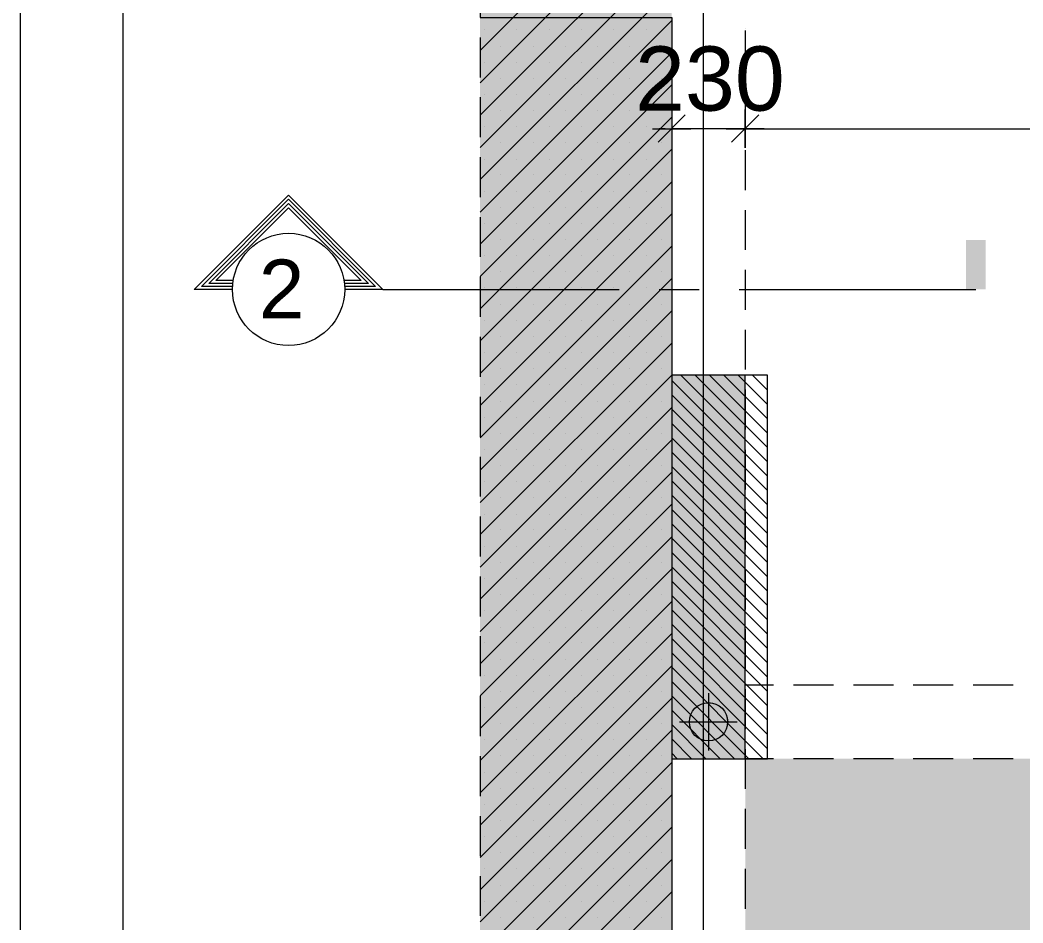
# Model space of a CAD drawing. Header units: millimetres. Extents: x -1303 to 98744, y -1303 to 90097.
# Drawn here: x 5964 to 9104, y 28863 to 31689 of the extents above; entities that cross this region are included whole.
import ezdxf

# ---------------------------------------------------------------- set-up
doc = ezdxf.new("R2010")
doc.units = ezdxf.units.MM
doc.layers.add('PDF_Geometry', color=7, linetype='Continuous')
doc.layers.add('PDF_Text', color=7, linetype='Continuous')
doc.layers.add('PDF_Solid Fills', color=192, linetype='Continuous', true_color=0xc2c0c0c0)
doc.styles.add('PDF ArialMT', font='arial.ttf')
doc.styles.get("Standard").update_dxf_attribs({"font": 'arial.ttf'})

msp = doc.modelspace()

# ---------------------------------------------------------------- hatches: boundary and pattern name
at = {"layer": 'PDF_Solid Fills', "true_color": 0x00007f}
h = msp.add_hatch(color=254, dxfattribs=at)
h.paths.add_polyline_path([(74624.31541, 16167.67383), (74624.31541, 15567.81796), (9799.46285, 14130.21454), (9804.28731, 14730.15409)], flags=0)
h.paths.add_polyline_path([(7404.275, 37242.73593), (8004.29925, 37242.73593), (8004.29925, 16872.72168), (7404.275, 16872.72168)], flags=0)
h.paths.add_polyline_path([(8004.29925, 16872.72168), (7983.4807, 16679.51365), (7983.31127, 16481.90264), (8004.55339, 16283.02302), (8047.46016, 16086.42856), (8111.52536, 15895.75776), (8195.3089, 15714.14292), (8297.03284, 15544.62953), (8413.99157, 15389.5038), (8546.60657, 15247.57974), (8696.06174, 15118.18072), (8860.41285, 15004.26957), (9037.28897, 14908.29987), (9223.47415, 14832.13321), (9415.6677, 14776.86981), (9610.40055, 14743.01796), (9804.28731, 14730.15409), (9799.46285, 14130.21454), (9584.16557, 14140.28601), (9363.53556, 14170.83718), (9140.28256, 14223.64598), (8917.70726, 14299.55851), (8699.36241, 14399.25246), (8488.88858, 14522.21955), (8289.92424, 14667.61267), (8106.02423, 14833.65595), (7940.23508, 15017.64068), (7795.09507, 15216.68973), (7672.21268, 15427.33299), (7572.77287, 15645.76255), (7497.02977, 15868.42256), (7444.47407, 16091.67659), (7414.09232, 16312.38925), (7404.275, 16527.68859), (7404.275, 16872.72168), (8004.29925, 16872.72168)], flags=0)
h.paths.add_polyline_path([(7194.30944, 37692.71099), (7194.30944, 80672.7138), (7694.3009, 80672.7138), (7694.3009, 37692.71099)], flags=0)
h = msp.add_hatch(color=254, dxfattribs=at)
h.paths.add_polyline_path([(31469.30117, 29377.68079), (31469.30117, 25187.75188), (33129.31253, 25187.75188), (33129.31253, 29377.68079)], flags=0)
h.paths.add_polyline_path([(33359.25057, 25187.75188), (33359.25057, 29377.68079), (36934.25928, 29377.68079), (36934.25928, 25187.75188)], flags=0)
h.paths.add_polyline_path([(37164.2841, 25187.75188), (37164.2841, 29377.68079), (40934.27775, 29377.68079), (40934.27775, 25187.75188)], flags=0)
h.paths.add_polyline_path([(41164.30255, 25182.67534), (41164.30255, 29377.68079), (45464.24791, 29377.68079), (45464.24791, 25182.67534)], flags=0)
h.paths.add_polyline_path([(45694.27273, 29377.68079), (45694.27273, 25187.75188), (49039.2587, 25187.75188), (49039.2587, 29377.68079)], flags=0)
h.paths.add_polyline_path([(49269.28352, 25187.75188), (49269.28352, 29377.68079), (51159.31349, 29377.68079), (51159.31349, 25187.75188)], flags=0)
h.paths.add_polyline_path([(41164.30255, 21382.72041), (41164.30255, 24957.72913), (45464.24791, 24957.72913), (45464.24791, 21382.72041)], flags=0)
h.paths.add_polyline_path([(37164.2841, 24957.72913), (37164.2841, 21382.72041), (40934.27775, 21382.72041), (40934.27775, 24957.72913)], flags=0)
h.paths.add_polyline_path([(40934.27775, 19182.68898), (40934.27775, 21152.69766), (37164.2841, 21152.69766), (37164.2841, 18512.67482), (40864.28888, 18512.67482), (40864.28888, 19182.68898)], flags=0)
h.paths.add_polyline_path([(41164.30255, 21152.69766), (41164.30255, 18512.67482), (43234.25726, 18512.67482), (43234.25726, 21152.69766)], flags=0)
h.paths.add_polyline_path([(41164.30255, 18282.73679), (45464.24791, 18282.73679), (45464.24791, 15760.43508), (41164.30255, 15663.95813)], flags=0)
h.paths.add_polyline_path([(37164.2841, 18282.73679), (40934.27775, 18282.73679), (40934.27775, 15658.79481), (37164.2841, 15574.16518)], flags=0)
h.paths.add_polyline_path([(12814.30857, 29377.68079), (12814.30857, 25187.75188), (8234.23832, 25187.75188), (8234.23832, 29377.68079)], flags=0)
h.paths.add_polyline_path([(13044.24764, 25187.75188), (13044.24764, 29377.68079), (15954.23712, 29377.68079), (15954.23712, 25187.75188)], flags=0)
h.paths.add_polyline_path([(16184.2609, 29377.68079), (16184.2609, 25187.75188), (18909.25016, 25187.75188), (18909.25016, 29377.68079)], flags=0)
h.paths.add_polyline_path([(66559.28558, 25187.75188), (66559.28558, 29377.68079), (63649.29506, 29377.68079), (63649.29506, 25187.75188)], flags=0)
h.paths.add_polyline_path([(66789.30626, 25187.75188), (66789.30626, 29377.68079), (69584.28231, 29377.68079), (69584.28231, 25187.75188)], flags=0)
h.paths.add_polyline_path([(69814.31126, 29377.68079), (69814.31126, 25187.75188), (74394.29472, 25187.75188), (74394.29472, 29377.68079)], flags=0)

# ---------------------------------------------------------------- linework, layer by layer
at = {"layer": 'PDF_Geometry', "color": 9, "lineweight": 0, "true_color": 0xc0c0c0}
for points in [[(7094.27715, 80572.25744), (5963.62504, 80572.25744), (5963.62504, 19067.67657)], [(7580.89699, 20418.36623), (7553.81592, 20326.96582), (7553.81592, 20677.33165), (7404.0219, 20677.33165), (7404.0219, 20477.60697), (7453.95255, 20477.60697), (7453.95255, 20427.67425), (7404.0219, 20427.67425), (7404.0219, 20227.10245), (8004.04512, 20227.10245), (8004.04512, 16521.17195), (8103.90849, 16521.17195), (8103.90849, 33297.3011), (15954.15242, 33297.3011)], [(7580.89699, 31889.06495), (7553.81592, 31797.66453), (7553.81592, 32147.18531), (7404.0219, 32147.18531), (7404.0219, 31947.45856), (7453.95255, 31947.45856), (7453.95255, 31897.52791), (7404.0219, 31897.52791), (7404.0219, 31696.95611), (8004.04512, 31696.95611), (8004.04512, 27081.25505)]]:
    msp.add_lwpolyline(points, dxfattribs=at)
at = {"layer": 'PDF_Geometry', "color": 222, "lineweight": 0, "true_color": 0xb8008a}
msp.add_lwpolyline([(6286.06422, 16551.63737), (6286.06422, 37222.42564), (6286.06422, 37202.11123)], dxfattribs=at)
at = {"layer": 'PDF_Geometry', "lineweight": 0}
for points in [[(7404.0219, 31593.70838), (8004.04512, 32193.7316)], [(7404.0219, 31492.99788), (8004.04512, 32093.02317)], [(7404.0219, 31391.44233), (8004.04512, 31991.46762)], [(7404.0219, 31290.7339), (8004.04512, 31890.75712)], [(7404.0219, 31190.0234), (8004.04512, 31790.0487)], [(7404.0219, 31088.46785), (8004.04512, 31688.49315)], [(7418.40852, 31658.87278), (7418.40852, 31658.87278)], [(7519.11798, 31658.87278), (7519.11798, 31658.87278)], [(7620.67353, 31658.87278), (7620.67353, 31658.87278)], [(7721.38299, 31658.87278), (7721.38299, 31658.87278)], [(7822.09142, 31658.87278), (7822.09142, 31658.87278)], [(7923.64697, 31658.87278), (7923.64697, 31658.87278)], [(8004.04512, 31663.10426), (8004.04512, 31663.10426)], [(8234.23832, 31663.10426), (8234.23832, 31663.10426)], [(8234.23832, 31663.10426), (8234.23832, 31663.10426)], [(7404.0219, 31635.17607), (7404.0219, 31509.92381)], [(7468.3402, 31608.095), (7468.3402, 31608.095)], [(7569.89575, 31608.095), (7569.89575, 31608.095)], [(7670.60522, 31608.095), (7670.60522, 31608.095)], [(7772.16077, 31608.095), (7772.16077, 31608.095)], [(7872.8692, 31608.095), (7872.8692, 31608.095)], [(7973.57866, 31608.095), (7973.57866, 31608.095)], [(8004.04512, 31600.47709), (8004.04512, 31600.47709)], [(8234.23832, 31600.47709), (8234.23832, 31600.47709)], [(8234.23832, 31600.47709), (8234.23832, 31600.47709)], [(7404.0219, 30987.75943), (8004.04512, 31587.78265)], [(7418.40852, 31557.31723), (7418.40852, 31557.31723)], [(7519.11798, 31557.31723), (7519.11798, 31557.31723)], [(7620.67353, 31557.31723), (7620.67353, 31557.31723)], [(7721.38299, 31557.31723), (7721.38299, 31557.31723)], [(7822.09142, 31557.31723), (7822.09142, 31557.31723)], [(7923.64697, 31557.31723), (7923.64697, 31557.31723)], [(8004.04512, 31538.69912), (8004.04512, 31538.69912)], [(8234.23832, 31538.69912), (8234.23832, 31538.69912)], [(8234.23832, 31538.69912), (8234.23832, 31538.69912)], [(7468.3402, 31507.3845), (7468.3402, 31507.3845)], [(7569.89575, 31507.3845), (7569.89575, 31507.3845)], [(7670.60522, 31507.3845), (7670.60522, 31507.3845)], [(7772.16077, 31507.3845), (7772.16077, 31507.3845)], [(7872.8692, 31507.3845), (7872.8692, 31507.3845)], [(7973.57866, 31507.3845), (7973.57866, 31507.3845)], [(7404.0219, 30887.051), (8004.04512, 31486.2271)], [(8004.04512, 31476.07195), (8004.04512, 31476.07195)], [(8234.23832, 31476.07195), (8234.23832, 31476.07195)], [(8234.23832, 31476.07195), (8234.23832, 31476.07195)], [(7404.0219, 31448.14376), (7404.0219, 31322.89358)], [(7418.40852, 31456.60673), (7418.40852, 31456.60673)], [(7519.11798, 31456.60673), (7519.11798, 31456.60673)], [(7620.67353, 31456.60673), (7620.67353, 31456.60673)], [(7721.38299, 31456.60673), (7721.38299, 31456.60673)], [(7822.09142, 31456.60673), (7822.09142, 31456.60673)], [(7923.64697, 31456.60673), (7923.64697, 31456.60673)], [(7468.3402, 31405.82895), (7468.3402, 31405.82895)], [(7569.89575, 31405.82895), (7569.89575, 31405.82895)], [(7670.60522, 31405.82895), (7670.60522, 31405.82895)], [(7772.16077, 31405.82895), (7772.16077, 31405.82895)], [(7872.8692, 31405.82895), (7872.8692, 31405.82895)], [(7973.57866, 31405.82895), (7973.57866, 31405.82895)], [(8004.04512, 31413.44686), (8004.04512, 31413.44686)], [(8234.23832, 31413.44686), (8234.23832, 31413.44686)], [(8234.23832, 31413.44686), (8234.23832, 31413.44686)], [(7404.0219, 30785.49545), (8004.04512, 31385.51867)], [(7418.40852, 31355.8983), (7418.40852, 31355.8983)], [(7519.11798, 31355.8983), (7519.11798, 31355.8983)], [(7620.67353, 31355.8983), (7620.67353, 31355.8983)], [(7721.38299, 31355.8983), (7721.38299, 31355.8983)], [(7822.09142, 31355.8983), (7822.09142, 31355.8983)], [(7923.64697, 31355.8983), (7923.64697, 31355.8983)], [(8004.04512, 31349.12752), (8004.04512, 31349.12752)], [(8234.23832, 31349.12752), (8234.23832, 31349.12752)], [(8234.23832, 31349.12752), (8234.23832, 31349.12752)], [(7404.0219, 30684.78495), (8004.04512, 31284.81024)], [(7468.3402, 31305.12052), (7468.3402, 31305.12052)], [(7569.89575, 31305.12052), (7569.89575, 31305.12052)], [(7670.60522, 31305.12052), (7670.60522, 31305.12052)], [(7772.16077, 31305.12052), (7772.16077, 31305.12052)], [(7872.8692, 31305.12052), (7872.8692, 31305.12052)], [(7973.57866, 31305.12052), (7973.57866, 31305.12052)], [(7404.0219, 31260.26641), (7404.0219, 31135.01415)], [(7418.40852, 31254.34275), (7418.40852, 31254.34275)], [(7519.11798, 31254.34275), (7519.11798, 31254.34275)], [(7620.67353, 31254.34275), (7620.67353, 31254.34275)], [(7721.38299, 31254.34275), (7721.38299, 31254.34275)], [(7822.09142, 31254.34275), (7822.09142, 31254.34275)], [(7923.64697, 31254.34275), (7923.64697, 31254.34275)], [(7404.0219, 30583.2294), (8004.04512, 31183.25469)], [(7468.3402, 31204.4121), (7468.3402, 31204.4121)], [(7569.89575, 31204.4121), (7569.89575, 31204.4121)], [(7670.60522, 31204.4121), (7670.60522, 31204.4121)], [(7772.16077, 31204.4121), (7772.16077, 31204.4121)], [(7872.8692, 31204.4121), (7872.8692, 31204.4121)], [(7973.57866, 31204.4121), (7973.57866, 31204.4121)], [(7418.40852, 31153.63432), (7418.40852, 31153.63432)], [(7519.11798, 31153.63432), (7519.11798, 31153.63432)], [(7620.67353, 31153.63432), (7620.67353, 31153.63432)], [(7721.38299, 31153.63432), (7721.38299, 31153.63432)], [(7822.09142, 31153.63432), (7822.09142, 31153.63432)], [(7923.64697, 31153.63432), (7923.64697, 31153.63432)], [(7468.3402, 31102.85655), (7468.3402, 31102.85655)], [(7569.89575, 31102.85655), (7569.89575, 31102.85655)], [(7670.60522, 31102.85655), (7670.60522, 31102.85655)], [(7772.16077, 31102.85655), (7772.16077, 31102.85655)], [(7872.8692, 31102.85655), (7872.8692, 31102.85655)], [(7973.57866, 31102.85655), (7973.57866, 31102.85655)], [(7404.0219, 30482.52097), (8004.04512, 31082.54419)], [(7404.0219, 31072.38905), (7404.0219, 30947.98392)], [(7418.40852, 31052.92382), (7418.40852, 31052.92382)], [(7519.11798, 31052.92382), (7519.11798, 31052.92382)], [(7620.67353, 31052.92382), (7620.67353, 31052.92382)], [(7721.38299, 31052.92382), (7721.38299, 31052.92382)], [(7822.09142, 31052.92382), (7822.09142, 31052.92382)], [(7923.64697, 31052.92382), (7923.64697, 31052.92382)], [(7468.3402, 31002.14605), (7468.3402, 31002.14605)], [(7569.89575, 31002.14605), (7569.89575, 31002.14605)], [(7670.60522, 31002.14605), (7670.60522, 31002.14605)], [(7772.16077, 31002.14605), (7772.16077, 31002.14605)], [(7872.8692, 31002.14605), (7872.8692, 31002.14605)], [(7973.57866, 31002.14605), (7973.57866, 31002.14605)], [(7404.0219, 30381.81047), (8004.04512, 30981.83577)], [(7418.40852, 30951.36827), (7418.40852, 30951.36827)], [(7519.11798, 30951.36827), (7519.11798, 30951.36827)], [(7620.67353, 30951.36827), (7620.67353, 30951.36827)], [(7721.38299, 30951.36827), (7721.38299, 30951.36827)], [(7822.09142, 30951.36827), (7822.09142, 30951.36827)], [(7923.64697, 30951.36827), (7923.64697, 30951.36827)], [(7468.3402, 30901.43762), (7468.3402, 30901.43762)], [(7569.89575, 30901.43762), (7569.89575, 30901.43762)], [(7670.60522, 30901.43762), (7670.60522, 30901.43762)], [(7772.16077, 30901.43762), (7772.16077, 30901.43762)], [(7872.8692, 30901.43762), (7872.8692, 30901.43762)], [(7973.57866, 30901.43762), (7973.57866, 30901.43762)], [(7404.0219, 30885.35675), (7404.0219, 30760.10656)], [(7404.0219, 30280.25492), (8004.04512, 30880.28022)], [(7418.40852, 30850.65985), (7418.40852, 30850.65985)], [(7519.11798, 30850.65985), (7519.11798, 30850.65985)], [(7620.67353, 30850.65985), (7620.67353, 30850.65985)], [(7721.38299, 30850.65985), (7721.38299, 30850.65985)], [(7822.09142, 30850.65985), (7822.09142, 30850.65985)], [(7923.64697, 30850.65985), (7923.64697, 30850.65985)], [(7404.0219, 30179.5465), (8004.04512, 30779.56972)], [(7468.3402, 30799.88207), (7468.3402, 30799.88207)], [(7569.89575, 30799.88207), (7569.89575, 30799.88207)], [(7670.60522, 30799.88207), (7670.60522, 30799.88207)], [(7772.16077, 30799.88207), (7772.16077, 30799.88207)], [(7872.8692, 30799.88207), (7872.8692, 30799.88207)], [(7973.57866, 30799.88207), (7973.57866, 30799.88207)], [(7418.40852, 30749.10429), (7418.40852, 30749.10429)], [(7519.11798, 30749.10429), (7519.11798, 30749.10429)], [(7620.67353, 30749.10429), (7620.67353, 30749.10429)], [(7721.38299, 30749.10429), (7721.38299, 30749.10429)], [(7822.09142, 30749.10429), (7822.09142, 30749.10429)], [(7923.64697, 30749.10429), (7923.64697, 30749.10429)], [(7404.0219, 30697.47939), (7404.0219, 30573.07426)], [(7468.3402, 30699.17157), (7468.3402, 30699.17157)], [(7569.89575, 30699.17157), (7569.89575, 30699.17157)], [(7670.60522, 30699.17157), (7670.60522, 30699.17157)], [(7772.16077, 30699.17157), (7772.16077, 30699.17157)], [(7872.8692, 30699.17157), (7872.8692, 30699.17157)], [(7973.57866, 30699.17157), (7973.57866, 30699.17157)], [(7404.0219, 30078.83807), (8004.04512, 30678.01416)], [(7418.40852, 30648.3938), (7418.40852, 30648.3938)], [(7519.11798, 30648.3938), (7519.11798, 30648.3938)], [(7620.67353, 30648.3938), (7620.67353, 30648.3938)], [(7721.38299, 30648.3938), (7721.38299, 30648.3938)], [(7822.09142, 30648.3938), (7822.09142, 30648.3938)], [(7923.64697, 30648.3938), (7923.64697, 30648.3938)], [(7468.3402, 30597.61602), (7468.3402, 30597.61602)], [(7569.89575, 30597.61602), (7569.89575, 30597.61602)], [(7670.60522, 30597.61602), (7670.60522, 30597.61602)], [(7772.16077, 30597.61602), (7772.16077, 30597.61602)], [(7872.8692, 30597.61602), (7872.8692, 30597.61602)], [(7973.57866, 30597.61602), (7973.57866, 30597.61602)], [(7404.0219, 29977.28252), (8004.04512, 30577.30574)], [(8004.04512, 30561.22694), (8303.63421, 30261.63682)], [(8032.8194, 30577.30574), (8303.63421, 30306.49093)], [(8077.67351, 30577.30574), (8303.63421, 30351.34505)], [(8122.52659, 30577.30574), (8303.63421, 30396.19917)], [(8167.38071, 30577.30574), (8303.63421, 30441.05121)], [(8212.23483, 30577.30574), (8303.63421, 30485.90533)], [(8257.08791, 30577.30574), (8303.63421, 30530.75944)], [(8301.94202, 30577.30574), (8301.94202, 30577.30574)], [(7418.40852, 30547.68537), (7418.40852, 30547.68537)], [(7519.11798, 30547.68537), (7519.11798, 30547.68537)], [(7620.67353, 30547.68537), (7620.67353, 30547.68537)], [(7721.38299, 30547.68537), (7721.38299, 30547.68537)], [(7822.09142, 30547.68537), (7822.09142, 30547.68537)], [(7923.64697, 30547.68537), (7923.64697, 30547.68537)], [(7404.0219, 30510.44916), (7404.0219, 30385.1969)], [(7468.3402, 30496.90759), (7468.3402, 30496.90759)], [(7569.89575, 30496.90759), (7569.89575, 30496.90759)], [(7670.60522, 30496.90759), (7670.60522, 30496.90759)], [(7772.16077, 30496.90759), (7772.16077, 30496.90759)], [(7872.8692, 30496.90759), (7872.8692, 30496.90759)], [(7973.57866, 30496.90759), (7973.57866, 30496.90759)], [(8004.04512, 30516.37282), (8303.63421, 30216.7827)], [(7404.0219, 29876.57202), (8004.04512, 30476.59731)], [(8004.04512, 30471.51871), (8303.63421, 30171.93066)], [(7418.40852, 30446.12982), (7418.40852, 30446.12982)], [(7519.11798, 30446.12982), (7519.11798, 30446.12982)], [(7620.67353, 30446.12982), (7620.67353, 30446.12982)], [(7721.38299, 30446.12982), (7721.38299, 30446.12982)], [(7822.09142, 30446.12982), (7822.09142, 30446.12982)], [(7923.64697, 30446.12982), (7923.64697, 30446.12982)], [(8004.04512, 30426.66459), (8303.63421, 30127.07654)], [(7404.0219, 29775.01647), (8004.04512, 30375.04176)], [(7468.3402, 30396.19917), (7468.3402, 30396.19917)], [(7569.89575, 30396.19917), (7569.89575, 30396.19917)], [(7670.60522, 30396.19917), (7670.60522, 30396.19917)], [(7772.16077, 30396.19917), (7772.16077, 30396.19917)], [(7872.8692, 30396.19917), (7872.8692, 30396.19917)], [(7973.57866, 30396.19917), (7973.57866, 30396.19917)], [(8004.04512, 30381.81047), (8303.63421, 30082.22243)], [(7418.40852, 30345.42139), (7418.40852, 30345.42139)], [(7519.11798, 30345.42139), (7519.11798, 30345.42139)], [(7620.67353, 30345.42139), (7620.67353, 30345.42139)], [(7721.38299, 30345.42139), (7721.38299, 30345.42139)], [(7822.09142, 30345.42139), (7822.09142, 30345.42139)], [(7923.64697, 30345.42139), (7923.64697, 30345.42139)], [(8004.04512, 30336.95843), (8303.63421, 30037.36831)], [(7404.0219, 30322.56973), (7404.0219, 30198.1646)], [(7404.0219, 29674.30804), (8004.04512, 30274.33126)], [(7468.3402, 30294.64362), (7468.3402, 30294.64362)], [(7569.89575, 30294.64362), (7569.89575, 30294.64362)], [(7670.60522, 30294.64362), (7670.60522, 30294.64362)], [(7772.16077, 30294.64362), (7772.16077, 30294.64362)], [(7872.8692, 30294.64362), (7872.8692, 30294.64362)], [(7973.57866, 30294.64362), (7973.57866, 30294.64362)], [(8004.04512, 30292.10431), (8303.63421, 29991.66914)], [(7418.40852, 30244.71089), (7418.40852, 30244.71089)], [(7519.11798, 30244.71089), (7519.11798, 30244.71089)], [(7620.67353, 30244.71089), (7620.67353, 30244.71089)], [(7721.38299, 30244.71089), (7721.38299, 30244.71089)], [(7822.09142, 30244.71089), (7822.09142, 30244.71089)], [(7923.64697, 30244.71089), (7923.64697, 30244.71089)], [(8004.04512, 30247.2502), (8303.63421, 29946.81502)], [(7468.3402, 30193.93312), (7468.3402, 30193.93312)], [(7569.89575, 30193.93312), (7569.89575, 30193.93312)], [(7670.60522, 30193.93312), (7670.60522, 30193.93312)], [(7772.16077, 30193.93312), (7772.16077, 30193.93312)], [(7872.8692, 30193.93312), (7872.8692, 30193.93312)], [(7973.57866, 30193.93312), (7973.57866, 30193.93312)], [(8004.04512, 30202.39608), (8303.63421, 29901.96091)], [(7404.0219, 29573.59754), (8004.04512, 30173.62284)], [(8004.04512, 30157.54196), (8303.63421, 29857.10679)], [(7404.0219, 30135.5395), (7404.0219, 30010.28724)], [(7418.40852, 30143.15534), (7418.40852, 30143.15534)], [(7519.11798, 30143.15534), (7519.11798, 30143.15534)], [(7620.67353, 30143.15534), (7620.67353, 30143.15534)], [(7721.38299, 30143.15534), (7721.38299, 30143.15534)], [(7822.09142, 30143.15534), (7822.09142, 30143.15534)], [(7923.64697, 30143.15534), (7923.64697, 30143.15534)], [(7468.3402, 30093.22469), (7468.3402, 30093.22469)], [(7569.89575, 30093.22469), (7569.89575, 30093.22469)], [(7670.60522, 30093.22469), (7670.60522, 30093.22469)], [(7772.16077, 30093.22469), (7772.16077, 30093.22469)], [(7872.8692, 30093.22469), (7872.8692, 30093.22469)], [(7973.57866, 30093.22469), (7973.57866, 30093.22469)], [(8004.04512, 30112.68992), (8303.63421, 29812.25475)], [(7404.0219, 29472.04199), (8004.04512, 30072.06728)], [(8004.04512, 30067.8358), (8303.63421, 29767.40063)], [(7418.40852, 30042.44692), (7418.40852, 30042.44692)], [(7519.11798, 30042.44692), (7519.11798, 30042.44692)], [(7620.67353, 30042.44692), (7620.67353, 30042.44692)], [(7721.38299, 30042.44692), (7721.38299, 30042.44692)], [(7822.09142, 30042.44692), (7822.09142, 30042.44692)], [(7923.64697, 30042.44692), (7923.64697, 30042.44692)], [(8004.04512, 30022.98169), (8303.63421, 29722.54651)], [(7468.3402, 29991.66914), (7468.3402, 29991.66914)], [(7569.89575, 29991.66914), (7569.89575, 29991.66914)], [(7670.60522, 29991.66914), (7670.60522, 29991.66914)], [(7772.16077, 29991.66914), (7772.16077, 29991.66914)], [(7872.8692, 29991.66914), (7872.8692, 29991.66914)], [(7973.57866, 29991.66914), (7973.57866, 29991.66914)], [(7404.0219, 29371.33356), (8004.04512, 29971.35679)], [(8004.04512, 29978.12757), (8303.63421, 29677.6924)], [(7404.0219, 29947.66215), (7404.0219, 29822.40989)], [(7418.40852, 29940.89136), (7418.40852, 29940.89136)], [(7519.11798, 29940.89136), (7519.11798, 29940.89136)], [(7620.67353, 29940.89136), (7620.67353, 29940.89136)], [(7721.38299, 29940.89136), (7721.38299, 29940.89136)], [(7822.09142, 29940.89136), (7822.09142, 29940.89136)], [(7923.64697, 29940.89136), (7923.64697, 29940.89136)], [(8004.04512, 29933.27345), (8303.63421, 29632.83828)], [(7404.0219, 29270.62514), (8004.04512, 29869.80123)], [(7468.3402, 29890.95864), (7468.3402, 29890.95864)], [(7569.89575, 29890.95864), (7569.89575, 29890.95864)], [(7670.60522, 29890.95864), (7670.60522, 29890.95864)], [(7772.16077, 29890.95864), (7772.16077, 29890.95864)], [(7872.8692, 29890.95864), (7872.8692, 29890.95864)], [(7973.57866, 29890.95864), (7973.57866, 29890.95864)], [(8004.04512, 29887.57428), (8303.63421, 29587.98624)], [(7418.40852, 29840.18086), (7418.40852, 29840.18086)], [(7519.11798, 29840.18086), (7519.11798, 29840.18086)], [(7620.67353, 29840.18086), (7620.67353, 29840.18086)], [(7721.38299, 29840.18086), (7721.38299, 29840.18086)], [(7822.09142, 29840.18086), (7822.09142, 29840.18086)], [(7923.64697, 29840.18086), (7923.64697, 29840.18086)], [(8004.04512, 29842.72017), (8303.63421, 29543.13212)], [(7404.0219, 29169.06959), (8004.04512, 29769.09281)], [(7468.3402, 29789.40309), (7468.3402, 29789.40309)], [(7569.89575, 29789.40309), (7569.89575, 29789.40309)], [(7670.60522, 29789.40309), (7670.60522, 29789.40309)], [(7772.16077, 29789.40309), (7772.16077, 29789.40309)], [(7872.8692, 29789.40309), (7872.8692, 29789.40309)], [(7973.57866, 29789.40309), (7973.57866, 29789.40309)], [(8004.04512, 29797.86605), (8303.63421, 29498.278)], [(7404.0219, 29760.62985), (7404.0219, 29635.37758)], [(7418.40852, 29739.47244), (7418.40852, 29739.47244)], [(7519.11798, 29739.47244), (7519.11798, 29739.47244)], [(7620.67353, 29739.47244), (7620.67353, 29739.47244)], [(7721.38299, 29739.47244), (7721.38299, 29739.47244)], [(7822.09142, 29739.47244), (7822.09142, 29739.47244)], [(7923.64697, 29739.47244), (7923.64697, 29739.47244)], [(8004.04512, 29753.01401), (8303.63421, 29453.42389)], [(8004.04512, 29708.15989), (8303.63421, 29408.56977)], [(7468.3402, 29688.69466), (7468.3402, 29688.69466)], [(7569.89575, 29688.69466), (7569.89575, 29688.69466)], [(7670.60522, 29688.69466), (7670.60522, 29688.69466)], [(7772.16077, 29688.69466), (7772.16077, 29688.69466)], [(7872.8692, 29688.69466), (7872.8692, 29688.69466)], [(7973.57866, 29688.69466), (7973.57866, 29688.69466)], [(7404.0219, 29068.35909), (8004.04512, 29668.38438)], [(8004.04512, 29663.30578), (8290.09367, 29377.25722)], [(7418.40852, 29637.91689), (7418.40852, 29637.91689)], [(7519.11798, 29637.91689), (7519.11798, 29637.91689)], [(7620.67353, 29637.91689), (7620.67353, 29637.91689)], [(7721.38299, 29637.91689), (7721.38299, 29637.91689)], [(7822.09142, 29637.91689), (7822.09142, 29637.91689)], [(7923.64697, 29637.91689), (7923.64697, 29637.91689)], [(8004.04512, 29618.45166), (8245.23955, 29377.25722)], [(7468.3402, 29587.98624), (7468.3402, 29587.98624)], [(7569.89575, 29587.98624), (7569.89575, 29587.98624)], [(7670.60522, 29587.98624), (7670.60522, 29587.98624)], [(7772.16077, 29587.98624), (7772.16077, 29587.98624)], [(7872.8692, 29587.98624), (7872.8692, 29587.98624)], [(7973.57866, 29587.98624), (7973.57866, 29587.98624)], [(7404.0219, 29572.75249), (7404.0219, 29447.50023)], [(7404.0219, 28966.80354), (8004.04512, 29566.82883)], [(8004.04512, 29573.59754), (8200.38647, 29377.25722)], [(7418.40852, 29537.20846), (7418.40852, 29537.20846)], [(7519.11798, 29537.20846), (7519.11798, 29537.20846)], [(7620.67353, 29537.20846), (7620.67353, 29537.20846)], [(7721.38299, 29537.20846), (7721.38299, 29537.20846)], [(7822.09142, 29537.20846), (7822.09142, 29537.20846)], [(7923.64697, 29537.20846), (7923.64697, 29537.20846)], [(8004.04512, 29528.7455), (8155.53236, 29377.25722)], [(7468.3402, 29486.43069), (7468.3402, 29486.43069)], [(7569.89575, 29486.43069), (7569.89575, 29486.43069)], [(7670.60522, 29486.43069), (7670.60522, 29486.43069)], [(7772.16077, 29486.43069), (7772.16077, 29486.43069)], [(7872.8692, 29486.43069), (7872.8692, 29486.43069)], [(7973.57866, 29486.43069), (7973.57866, 29486.43069)], [(7404.0219, 28866.09511), (8004.04512, 29466.11833)], [(8004.04512, 29483.89138), (8110.67928, 29377.25722)], [(7418.40852, 29436.49796), (7418.40852, 29436.49796)], [(7519.11798, 29436.49796), (7519.11798, 29436.49796)], [(7620.67353, 29436.49796), (7620.67353, 29436.49796)], [(7721.38299, 29436.49796), (7721.38299, 29436.49796)], [(7822.09142, 29436.49796), (7822.09142, 29436.49796)], [(7923.64697, 29436.49796), (7923.64697, 29436.49796)], [(8004.04512, 29439.03727), (8065.82516, 29377.25722)], [(8004.04512, 29394.18315), (8020.97104, 29377.25722)], [(7404.0219, 29384.87513), (7404.0219, 29260.46793)], [(7404.0219, 28765.38461), (8004.04512, 29365.40991)], [(7468.3402, 29385.72019), (7468.3402, 29385.72019)], [(7569.89575, 29385.72019), (7569.89575, 29385.72019)], [(7670.60522, 29385.72019), (7670.60522, 29385.72019)], [(7772.16077, 29385.72019), (7772.16077, 29385.72019)], [(7872.8692, 29385.72019), (7872.8692, 29385.72019)], [(7973.57866, 29385.72019), (7973.57866, 29385.72019)], [(7418.40852, 29334.94241), (7418.40852, 29334.94241)], [(7519.11798, 29334.94241), (7519.11798, 29334.94241)], [(7620.67353, 29334.94241), (7620.67353, 29334.94241)], [(7721.38299, 29334.94241), (7721.38299, 29334.94241)], [(7822.09142, 29334.94241), (7822.09142, 29334.94241)], [(7923.64697, 29334.94241), (7923.64697, 29334.94241)], [(7468.3402, 29284.16464), (7468.3402, 29284.16464)], [(7569.89575, 29284.16464), (7569.89575, 29284.16464)], [(7670.60522, 29284.16464), (7670.60522, 29284.16464)], [(7772.16077, 29284.16464), (7772.16077, 29284.16464)], [(7872.8692, 29284.16464), (7872.8692, 29284.16464)], [(7973.57866, 29284.16464), (7973.57866, 29284.16464)], [(7404.0219, 28663.82906), (8004.04512, 29263.85435)], [(7418.40852, 29234.23398), (7418.40852, 29234.23398)], [(7519.11798, 29234.23398), (7519.11798, 29234.23398)], [(7620.67353, 29234.23398), (7620.67353, 29234.23398)], [(7721.38299, 29234.23398), (7721.38299, 29234.23398)], [(7822.09142, 29234.23398), (7822.09142, 29234.23398)], [(7923.64697, 29234.23398), (7923.64697, 29234.23398)], [(7404.0219, 29197.84283), (7404.0219, 29072.59057)], [(7468.3402, 29183.45621), (7468.3402, 29183.45621)], [(7569.89575, 29183.45621), (7569.89575, 29183.45621)], [(7670.60522, 29183.45621), (7670.60522, 29183.45621)], [(7772.16077, 29183.45621), (7772.16077, 29183.45621)], [(7872.8692, 29183.45621), (7872.8692, 29183.45621)], [(7973.57866, 29183.45621), (7973.57866, 29183.45621)], [(7404.0219, 28563.12063), (8004.04512, 29163.14385)], [(7418.40852, 29132.67843), (7418.40852, 29132.67843)], [(7519.11798, 29132.67843), (7519.11798, 29132.67843)], [(7620.67353, 29132.67843), (7620.67353, 29132.67843)], [(7721.38299, 29132.67843), (7721.38299, 29132.67843)], [(7822.09142, 29132.67843), (7822.09142, 29132.67843)], [(7923.64697, 29132.67843), (7923.64697, 29132.67843)], [(7468.3402, 29082.74571), (7468.3402, 29082.74571)], [(7569.89575, 29082.74571), (7569.89575, 29082.74571)], [(7670.60522, 29082.74571), (7670.60522, 29082.74571)], [(7772.16077, 29082.74571), (7772.16077, 29082.74571)], [(7872.8692, 29082.74571), (7872.8692, 29082.74571)], [(7973.57866, 29082.74571), (7973.57866, 29082.74571)], [(7404.0219, 28461.56508), (8004.04512, 29061.5883)], [(7418.40852, 29031.96793), (7418.40852, 29031.96793)], [(7519.11798, 29031.96793), (7519.11798, 29031.96793)], [(7620.67353, 29031.96793), (7620.67353, 29031.96793)], [(7721.38299, 29031.96793), (7721.38299, 29031.96793)], [(7822.09142, 29031.96793), (7822.09142, 29031.96793)], [(7923.64697, 29031.96793), (7923.64697, 29031.96793)], [(7404.0219, 29009.96548), (7404.0219, 28885.56034)], [(7404.0219, 28360.85666), (8004.04512, 28960.87988)], [(7468.3402, 28981.19016), (7468.3402, 28981.19016)], [(7569.89575, 28981.19016), (7569.89575, 28981.19016)], [(7670.60522, 28981.19016), (7670.60522, 28981.19016)], [(7772.16077, 28981.19016), (7772.16077, 28981.19016)], [(7872.8692, 28981.19016), (7872.8692, 28981.19016)], [(7973.57866, 28981.19016), (7973.57866, 28981.19016)], [(7418.40852, 28931.25951), (7418.40852, 28931.25951)], [(7519.11798, 28931.25951), (7519.11798, 28931.25951)], [(7620.67353, 28931.25951), (7620.67353, 28931.25951)], [(7721.38299, 28931.25951), (7721.38299, 28931.25951)], [(7822.09142, 28931.25951), (7822.09142, 28931.25951)], [(7923.64697, 28931.25951), (7923.64697, 28931.25951)], [(7468.3402, 28880.48173), (7468.3402, 28880.48173)], [(7569.89575, 28880.48173), (7569.89575, 28880.48173)], [(7670.60522, 28880.48173), (7670.60522, 28880.48173)], [(7772.16077, 28880.48173), (7772.16077, 28880.48173)], [(7872.8692, 28880.48173), (7872.8692, 28880.48173)], [(7973.57866, 28880.48173), (7973.57866, 28880.48173)]]:
    msp.add_lwpolyline(points, dxfattribs=at)
at = {"layer": 'PDF_Geometry', "color": 157, "lineweight": 0, "true_color": 0x3f5f7f}
for points in [[(8004.04512, 31657.1806), (8004.04512, 31531.92834)], [(8234.23832, 31657.1806), (8234.23832, 31531.92834)], [(8004.04512, 31470.1483), (8004.04512, 31344.89603)], [(8234.23832, 31470.1483), (8234.23832, 31344.89603)], [(8004.04512, 31282.27094), (8004.04512, 31157.01868)], [(8234.23832, 31282.27094), (8234.23832, 31157.01868)], [(8004.04512, 31094.39358), (8004.04512, 30969.98638)], [(8234.23832, 31094.39358), (8234.23832, 30969.98638)], [(8004.04512, 30907.36128), (8004.04512, 30782.10902)], [(8234.23832, 30907.36128), (8234.23832, 30782.10902)], [(8004.04512, 30719.48393), (8004.04512, 30595.07879)], [(8234.23832, 30719.48393), (8234.23832, 30595.07879)], [(8004.04512, 30532.45162), (8004.04512, 30407.19936)], [(8234.23832, 30532.45162), (8234.23832, 30407.19936)], [(8004.04512, 30344.57427), (8004.04512, 30220.16913)], [(8234.23832, 30344.57427), (8234.23832, 30220.16913)], [(8004.04512, 30157.54196), (8004.04512, 30032.29178)], [(8234.23832, 30157.54196), (8234.23832, 30032.29178)], [(8004.04512, 29969.66461), (8004.04512, 29844.41235)], [(8234.23832, 29969.66461), (8234.23832, 29844.41235)], [(8004.04512, 29782.63438), (8004.04512, 29657.38212)], [(8234.23832, 29782.63438), (8234.23832, 29657.38212)], [(8004.04512, 29594.75495), (8004.04512, 29469.50476)], [(8322.25334, 29607.44939), (8234.23832, 29607.44939)], [(8234.23832, 29594.75495), (8234.23832, 29469.50476)], [(8510.1307, 29607.44939), (8384.87844, 29607.44939)], [(8698.00805, 29607.44939), (8572.75682, 29607.44939)], [(8885.04036, 29607.44939), (8759.78809, 29607.44939)], [(9072.91771, 29607.44939), (8947.66545, 29607.44939)], [(8004.04512, 29406.87759), (8004.04512, 29282.47246)], [(8234.23832, 29406.87759), (8234.23832, 29282.47246)], [(8322.25334, 29377.25722), (8234.23832, 29377.25722)], [(8510.1307, 29377.25722), (8384.87844, 29377.25722)], [(8698.00805, 29377.25722), (8572.75682, 29377.25722)], [(8885.04036, 29377.25722), (8759.78809, 29377.25722)], [(9072.91771, 29377.25722), (8947.66545, 29377.25722)], [(8004.04512, 29219.84736), (8004.04512, 29094.5951)], [(8234.23832, 29219.84736), (8234.23832, 29094.5951)], [(8004.04512, 29031.96793), (8004.04512, 28907.5628)], [(8234.23832, 29031.96793), (8234.23832, 28907.5628)]]:
    msp.add_lwpolyline(points, dxfattribs=at)
at = {"layer": 'PDF_Geometry', "color": 122, "lineweight": 0, "true_color": 0x00b88a}
for points in [[(8004.04512, 31409.21538), (8004.04512, 31289.88678)], [(7961.7303, 31306.8127), (8046.35993, 31392.28945)], [(7943.95829, 31349.12752), (8064.13298, 31349.12752)], [(7983.73484, 31349.12752), (7964.26961, 31349.12752)], [(8234.23832, 31349.12752), (8004.04512, 31349.12752)], [(8274.01384, 31349.12752), (8253.70251, 31349.12752), (11279.21165, 31349.12752), (11258.90137, 31349.12752)]]:
    msp.add_lwpolyline(points, dxfattribs=at)
for points in [[(8234.23832, 31409.21538), (8234.23832, 31289.88678)], [(8191.07742, 31306.8127), (8276.55313, 31392.28945)], [(8174.1515, 31349.12752), (8293.47906, 31349.12752)]]:
    msp.add_lwpolyline(points, close=True, dxfattribs=at)
at = {"layer": 'PDF_Geometry', "color": 1, "lineweight": 0}
for points in [[(6627.96761, 30845.58124), (6508.64004, 30845.58124), (6803.99763, 31140.93988), (7099.35473, 30845.58124), (6980.02716, 30845.58124)], [(6627.96761, 30854.89133), (6531.49014, 30854.89133), (6803.99763, 31128.24543), (7076.50463, 30854.89133), (6980.02716, 30854.89133)], [(6627.96761, 30864.19934), (6554.34024, 30864.19934), (6803.99763, 31114.70387), (7054.50113, 30864.19934), (6980.02716, 30864.19934)], [(6627.96761, 30874.35656), (6576.34374, 30874.35656), (6803.99763, 31101.1623), (7031.65102, 30874.35656), (6980.02716, 30874.35656)], [(7099.35473, 30845.58124), (7839.86447, 30845.58124)], [(7965.1157, 30845.58124), (8090.36795, 30845.58124)], [(8215.61918, 30845.58124), (8956.12841, 30845.58124)]]:
    msp.add_lwpolyline(points, dxfattribs=at)
at = {"layer": 'PDF_Geometry', "color": 5, "lineweight": 0}
for points in [[(8004.04512, 29377.25722), (8303.63401, 29377.25722), (8303.63401, 30577.30535), (8004.04512, 30577.30535)], [(8004.04512, 29377.25722), (8234.23771, 29377.25722), (8234.23771, 30577.30535), (8004.04512, 30577.30535)]]:
    msp.add_lwpolyline(points, close=True, dxfattribs=at)
at = {"layer": 'PDF_Geometry', "color": 20, "lineweight": 0, "true_color": 0xff4405}
for points in [[(8119.14224, 29582.0605), (8119.14224, 29402.64611)], [(8028.58792, 29492.35434), (8208.84943, 29492.35434)]]:
    msp.add_lwpolyline(points, dxfattribs=at)
at = {"layer": 'PDF_Geometry', "color": 1, "lineweight": 0}
msp.add_circle((6804.51766, 30846.20097), 175.70347, dxfattribs=at)
at = {"layer": 'PDF_Geometry', "color": 20, "lineweight": 0, "true_color": 0xff4405}
msp.add_circle((8119.25916, 29492.66343), 59.95066, dxfattribs=at)
at = {"layer": 'PDF_Geometry', "color": 7, "lineweight": 0, "true_color": 0xffffff}
msp.add_circle((8119.2937, 29492.70909), 59.98519, dxfattribs=at)
at = {"layer": 'PDF_Solid Fills', "color": 1, "lineweight": 0}
msp.add_solid([(8987.44199, 30846.25894), (8987.44199, 31001.301), (8925.49253, 30846.25894), (8925.49253, 31001.301)], dxfattribs=at)
at = {"layer": 'PDF_Solid Fills', "lineweight": 0}
msp.add_solid([(8234.23832, 29377.68079), (8004.29925, 29377.68079), (8234.23832, 30577.7293), (8004.29925, 30577.7293)], dxfattribs=at)

# ---------------------------------------------------------------- texts
at = {"layer": 'PDF_Text', "insert": (7889.45461, 31504.88583), "char_height": 201.084641, "attachment_point": 4, "style": 'PDF ArialMT'}
msp.add_mtext('230', dxfattribs=at)
at = {"layer": 'PDF_Text', "insert": (6711.07316, 30847.46731), "char_height": 184.25244, "attachment_point": 4}
msp.add_mtext('2', dxfattribs=at)

doc.saveas('drawing.dxf')
